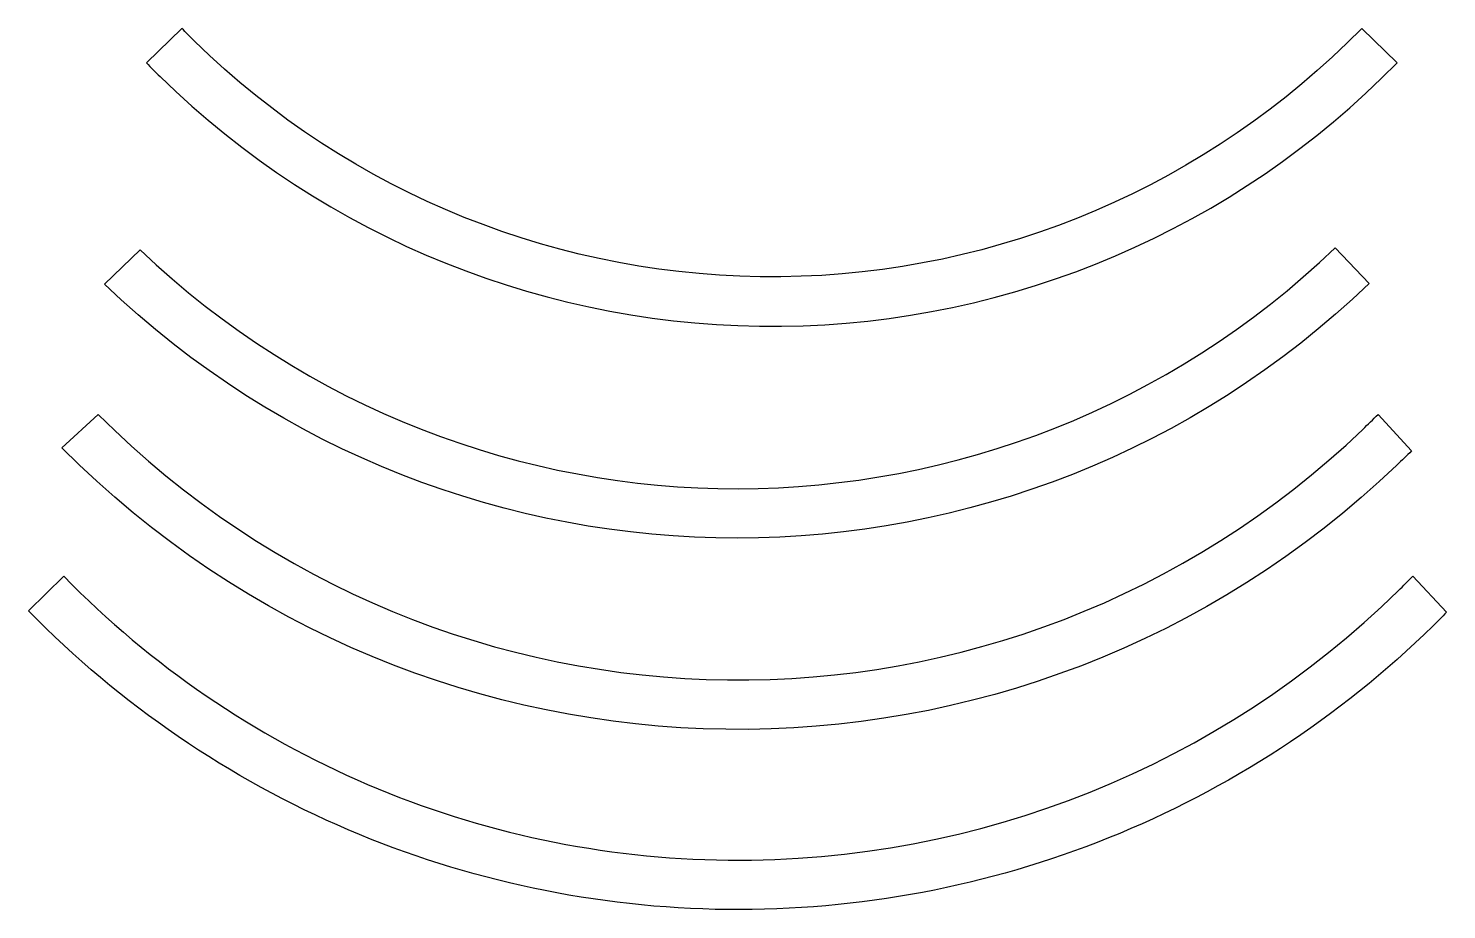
# Model space of a CAD drawing. Header units: inches. Extents: x -1803 to -1228, y 249 to 606.
import ezdxf

# ---------------------------------------------------------------- set-up
doc = ezdxf.new("R2010")
doc.units = ezdxf.units.IN
doc.header["$MEASUREMENT"] = 0

msp = doc.modelspace()

# ---------------------------------------------------------------- linework, layer by layer
at = {"color": 2}
for points in [[(-1262.89, 606.08, -0.414575), (-1735.32, 600.89, -0.005242), (-1740.51, 606.08), (-1754.81, 592.1, 0.005258), (-1749.31, 586.6, 0.414575), (-1248.58, 592.1)], [(-1259.8, 502.85, -0.401931), (-1771.76, 502.56), (-1757.3, 516.41, 0.401228), (-1273.63, 517.3)], [(-1242.73, 435.12, -0.005553), (-1248.61, 429.38, -0.408621), (-1789.04, 436.36), (-1774.28, 449.88, 0.407974), (-1262.43, 443.83, 0.006174), (-1256.25, 449.88)], [(-1228.5, 369.81, -0.005042), (-1234, 364.31, -0.414493), (-1802.6, 370.41), (-1788.3, 384.39, 0.414493), (-1248, 378.59, 0.005597), (-1242.21, 384.39)]]:
    msp.add_lwpolyline(points, format="xyb", close=True, dxfattribs=at)

doc.saveas('drawing.dxf')
